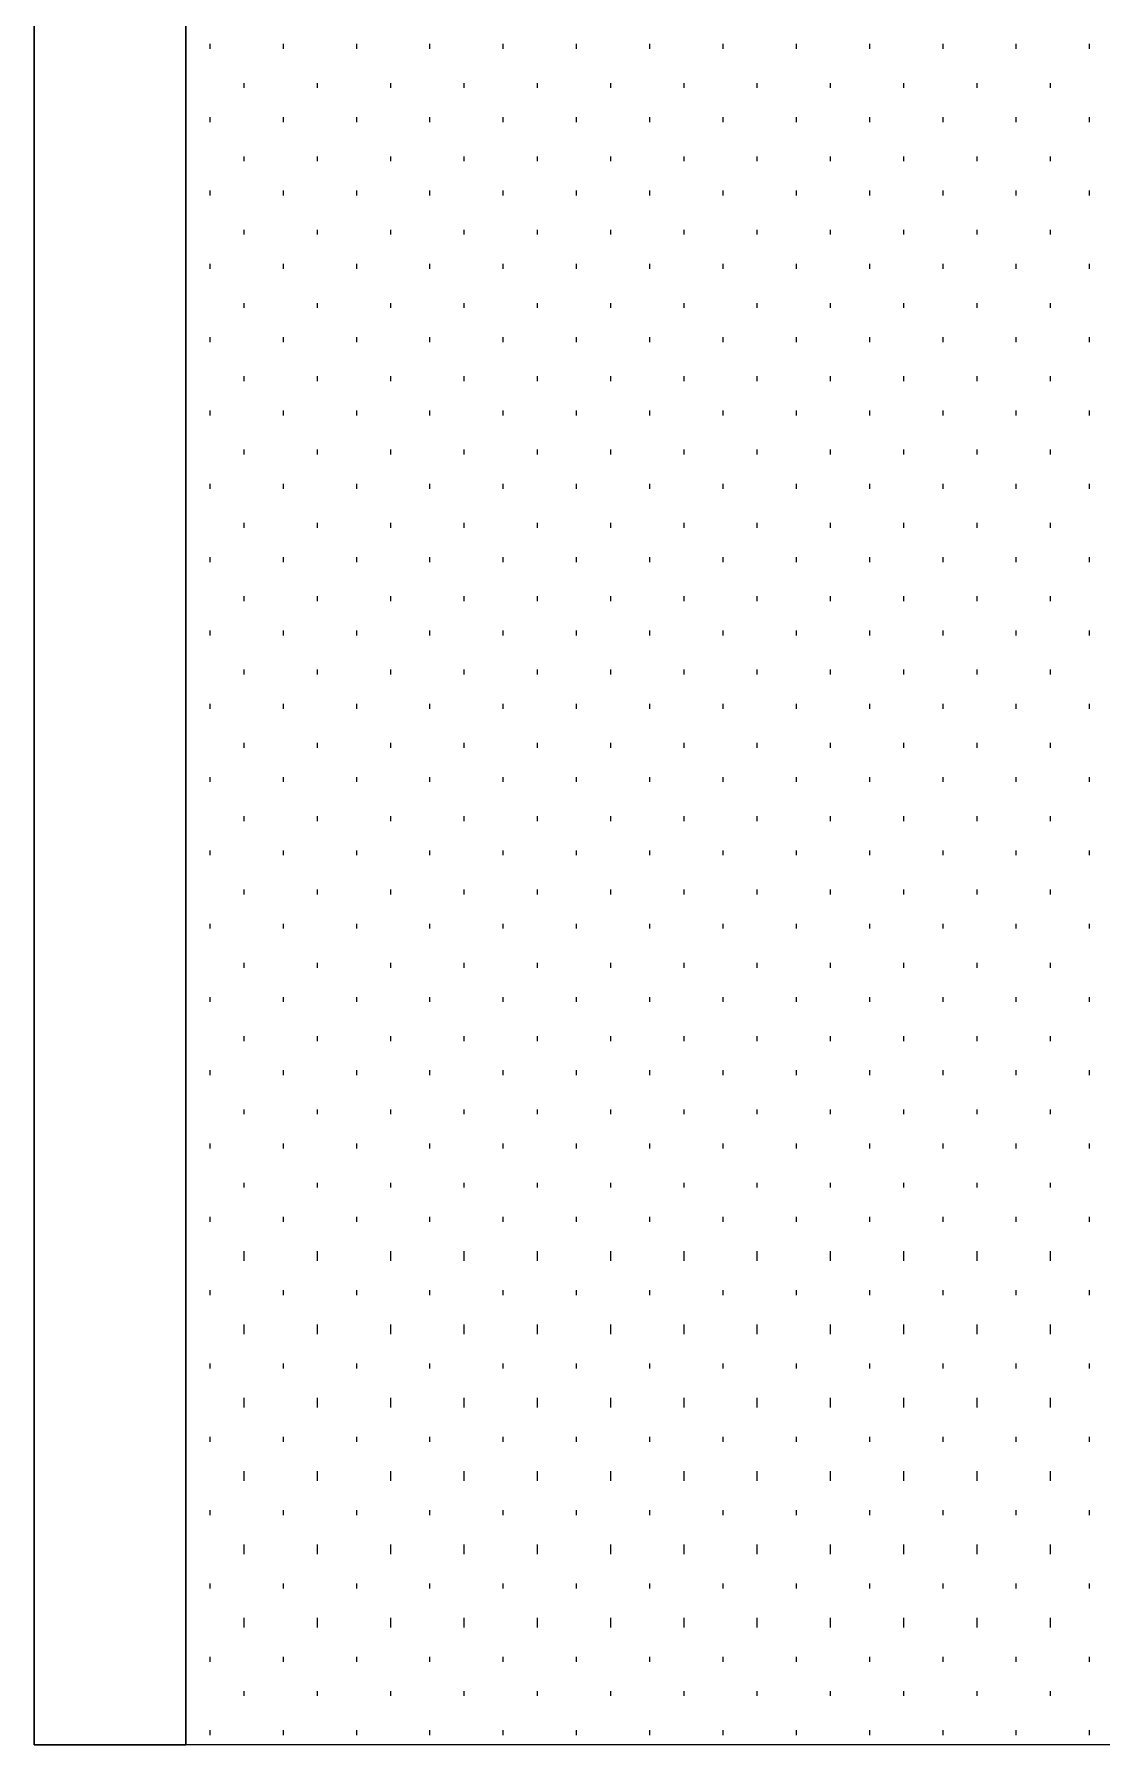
# Model space of a CAD drawing. Header units: inches. Extents: x -6061 to 13621, y -296 to 7483.
# Drawn here: x -5528.98 to -5511.48, y -184.56 to -156.53 of the extents above; entities that cross this region are included whole.
import ezdxf

# ---------------------------------------------------------------- set-up
doc = ezdxf.new("R2010")
doc.units = ezdxf.units.IN
doc.header["$MEASUREMENT"] = 0
doc.layers.get('0').update_dxf_attribs({"linetype": 'CONTINUOUS'})

msp = doc.modelspace()

# ---------------------------------------------------------------- linework, layer by layer
at = {"color": 7, "linetype": 'Continuous', "lineweight": 9, "true_color": 0x000007}
for p, q in [((-5528.97741, -92.53575), (-5528.97741, -184.55973)), ((-5526.49461, -184.55973), (-5526.49461, -92.53575)), ((-5526.49461, -95.01855), (-5526.49461, -184.55973)), ((-5528.97741, -184.55973), (-5526.49461, -184.55973)), ((-5526.49461, -184.55973), (-5528.97741, -184.55973)), ((-5490.45388, -184.55973), (-5526.49461, -184.55973))]:
    msp.add_line(p, q, dxfattribs=at)
at = {"color": 7, "linetype": 'Continuous', "lineweight": 18, "true_color": 0x000007}
for q in [(-5528.97741, -92.53575), (-5528.97741, -184.55973), (-5528.97741, -184.55973)]:
    msp.add_line((-5528.97741, -184.55973), q, dxfattribs=at)
at = {"color": 7, "linetype": 'Continuous', "lineweight": 9, "true_color": 0xffffff}
for p, q in [((-5526.09415, -156.76833), (-5526.09415, -156.68824)), ((-5524.8928, -156.76833), (-5524.8928, -156.68824)), ((-5523.69144, -156.76833), (-5523.69144, -156.68824)), ((-5522.49008, -156.76833), (-5522.49008, -156.68824)), ((-5521.28872, -156.76833), (-5521.28872, -156.68824)), ((-5520.08737, -156.76833), (-5520.08737, -156.68824)), ((-5518.88601, -156.76833), (-5518.88601, -156.68824)), ((-5517.68465, -156.76833), (-5517.68465, -156.68824)), ((-5516.48329, -156.76833), (-5516.48329, -156.68824)), ((-5515.28194, -156.76833), (-5515.28194, -156.68824)), ((-5514.08058, -156.76833), (-5514.08058, -156.68824)), ((-5512.87922, -156.76833), (-5512.87922, -156.68824)), ((-5511.67786, -156.76833), (-5511.67786, -156.68824)), ((-5525.53352, -157.40905), (-5525.53352, -157.32896)), ((-5524.33216, -157.40905), (-5524.33216, -157.32896)), ((-5523.13081, -157.40905), (-5523.13081, -157.32896)), ((-5521.92945, -157.40905), (-5521.92945, -157.32896)), ((-5520.72809, -157.40905), (-5520.72809, -157.32896)), ((-5519.52673, -157.40905), (-5519.52673, -157.32896)), ((-5518.32538, -157.40905), (-5518.32538, -157.32896)), ((-5517.12402, -157.40905), (-5517.12402, -157.32896)), ((-5515.92266, -157.40905), (-5515.92266, -157.32896)), ((-5514.7213, -157.40905), (-5514.7213, -157.32896)), ((-5513.51995, -157.40905), (-5513.51995, -157.32896)), ((-5512.31859, -157.40905), (-5512.31859, -157.32896)), ((-5526.09415, -157.96968), (-5526.09415, -157.88959)), ((-5524.8928, -157.96968), (-5524.8928, -157.88959)), ((-5523.69144, -157.96968), (-5523.69144, -157.88959)), ((-5522.49008, -157.96968), (-5522.49008, -157.88959)), ((-5521.28872, -157.96968), (-5521.28872, -157.88959)), ((-5520.08737, -157.96968), (-5520.08737, -157.88959)), ((-5518.88601, -157.96968), (-5518.88601, -157.88959)), ((-5517.68465, -157.96968), (-5517.68465, -157.88959)), ((-5516.48329, -157.96968), (-5516.48329, -157.88959)), ((-5515.28194, -157.96968), (-5515.28194, -157.88959)), ((-5514.08058, -157.96968), (-5514.08058, -157.88959)), ((-5512.87922, -157.96968), (-5512.87922, -157.88959)), ((-5511.67786, -157.96968), (-5511.67786, -157.88959)), ((-5525.53352, -158.61041), (-5525.53352, -158.53032)), ((-5524.33216, -158.61041), (-5524.33216, -158.53032)), ((-5523.13081, -158.61041), (-5523.13081, -158.53032)), ((-5521.92945, -158.61041), (-5521.92945, -158.53032)), ((-5520.72809, -158.61041), (-5520.72809, -158.53032)), ((-5519.52673, -158.61041), (-5519.52673, -158.53032)), ((-5518.32538, -158.61041), (-5518.32538, -158.53032)), ((-5517.12402, -158.61041), (-5517.12402, -158.53032)), ((-5515.92266, -158.61041), (-5515.92266, -158.53032)), ((-5514.7213, -158.61041), (-5514.7213, -158.53032)), ((-5513.51995, -158.61041), (-5513.51995, -158.53032)), ((-5512.31859, -158.61041), (-5512.31859, -158.53032)), ((-5526.09415, -159.17104), (-5526.09415, -159.09095)), ((-5524.8928, -159.17104), (-5524.8928, -159.09095)), ((-5523.69144, -159.17104), (-5523.69144, -159.09095)), ((-5522.49008, -159.17104), (-5522.49008, -159.09095)), ((-5521.28872, -159.17104), (-5521.28872, -159.09095)), ((-5520.08737, -159.17104), (-5520.08737, -159.09095)), ((-5518.88601, -159.17104), (-5518.88601, -159.09095)), ((-5517.68465, -159.17104), (-5517.68465, -159.09095)), ((-5516.48329, -159.17104), (-5516.48329, -159.09095)), ((-5515.28194, -159.17104), (-5515.28194, -159.09095)), ((-5514.08058, -159.17104), (-5514.08058, -159.09095)), ((-5512.87922, -159.17104), (-5512.87922, -159.09095)), ((-5511.67786, -159.17104), (-5511.67786, -159.09095)), ((-5525.53352, -159.81176), (-5525.53352, -159.73167)), ((-5524.33216, -159.81176), (-5524.33216, -159.73167)), ((-5523.13081, -159.81176), (-5523.13081, -159.73167)), ((-5521.92945, -159.81176), (-5521.92945, -159.73167)), ((-5520.72809, -159.81176), (-5520.72809, -159.73167)), ((-5519.52673, -159.81176), (-5519.52673, -159.73167)), ((-5518.32538, -159.81176), (-5518.32538, -159.73167)), ((-5517.12402, -159.81176), (-5517.12402, -159.73167)), ((-5515.92266, -159.81176), (-5515.92266, -159.73167)), ((-5514.7213, -159.81176), (-5514.7213, -159.73167)), ((-5513.51995, -159.81176), (-5513.51995, -159.73167)), ((-5512.31859, -159.81176), (-5512.31859, -159.73167)), ((-5526.09415, -160.3724), (-5526.09415, -160.29231)), ((-5524.8928, -160.3724), (-5524.8928, -160.29231)), ((-5523.69144, -160.3724), (-5523.69144, -160.29231)), ((-5522.49008, -160.3724), (-5522.49008, -160.29231)), ((-5521.28872, -160.3724), (-5521.28872, -160.29231)), ((-5520.08737, -160.3724), (-5520.08737, -160.29231)), ((-5518.88601, -160.3724), (-5518.88601, -160.29231)), ((-5517.68465, -160.3724), (-5517.68465, -160.29231)), ((-5516.48329, -160.3724), (-5516.48329, -160.29231)), ((-5515.28194, -160.3724), (-5515.28194, -160.29231)), ((-5514.08058, -160.3724), (-5514.08058, -160.29231)), ((-5512.87922, -160.3724), (-5512.87922, -160.29231)), ((-5511.67786, -160.3724), (-5511.67786, -160.29231)), ((-5525.53352, -161.01312), (-5525.53352, -160.93303)), ((-5524.33216, -161.01312), (-5524.33216, -160.93303)), ((-5523.13081, -161.01312), (-5523.13081, -160.93303)), ((-5521.92945, -161.01312), (-5521.92945, -160.93303)), ((-5520.72809, -161.01312), (-5520.72809, -160.93303)), ((-5519.52673, -161.01312), (-5519.52673, -160.93303)), ((-5518.32538, -161.01312), (-5518.32538, -160.93303)), ((-5517.12402, -161.01312), (-5517.12402, -160.93303)), ((-5515.92266, -161.01312), (-5515.92266, -160.93303)), ((-5514.7213, -161.01312), (-5514.7213, -160.93303)), ((-5513.51995, -161.01312), (-5513.51995, -160.93303)), ((-5512.31859, -161.01312), (-5512.31859, -160.93303)), ((-5526.09415, -161.57376), (-5526.09415, -161.49367)), ((-5524.8928, -161.57376), (-5524.8928, -161.49367)), ((-5523.69144, -161.57376), (-5523.69144, -161.49367)), ((-5522.49008, -161.57376), (-5522.49008, -161.49367)), ((-5521.28872, -161.57376), (-5521.28872, -161.49367)), ((-5520.08737, -161.57376), (-5520.08737, -161.49367)), ((-5518.88601, -161.57376), (-5518.88601, -161.49367)), ((-5517.68465, -161.57376), (-5517.68465, -161.49367)), ((-5516.48329, -161.57376), (-5516.48329, -161.49367)), ((-5515.28194, -161.57376), (-5515.28194, -161.49367)), ((-5514.08058, -161.57376), (-5514.08058, -161.49367)), ((-5512.87922, -161.57376), (-5512.87922, -161.49367)), ((-5511.67786, -161.57376), (-5511.67786, -161.49367)), ((-5525.53352, -162.21448), (-5525.53352, -162.13439)), ((-5524.33216, -162.21448), (-5524.33216, -162.13439)), ((-5523.13081, -162.21448), (-5523.13081, -162.13439)), ((-5521.92945, -162.21448), (-5521.92945, -162.13439)), ((-5520.72809, -162.21448), (-5520.72809, -162.13439)), ((-5519.52673, -162.21448), (-5519.52673, -162.13439)), ((-5518.32538, -162.21448), (-5518.32538, -162.13439)), ((-5517.12402, -162.21448), (-5517.12402, -162.13439)), ((-5515.92266, -162.21448), (-5515.92266, -162.13439)), ((-5514.7213, -162.21448), (-5514.7213, -162.13439)), ((-5513.51995, -162.21448), (-5513.51995, -162.13439)), ((-5512.31859, -162.21448), (-5512.31859, -162.13439)), ((-5526.09415, -162.77511), (-5526.09415, -162.69502)), ((-5524.8928, -162.77511), (-5524.8928, -162.69502)), ((-5523.69144, -162.77511), (-5523.69144, -162.69502)), ((-5522.49008, -162.77511), (-5522.49008, -162.69502)), ((-5521.28872, -162.77511), (-5521.28872, -162.69502)), ((-5520.08737, -162.77511), (-5520.08737, -162.69502)), ((-5518.88601, -162.77511), (-5518.88601, -162.69502)), ((-5517.68465, -162.77511), (-5517.68465, -162.69502)), ((-5516.48329, -162.77511), (-5516.48329, -162.69502)), ((-5515.28194, -162.77511), (-5515.28194, -162.69502)), ((-5514.08058, -162.77511), (-5514.08058, -162.69502)), ((-5512.87922, -162.77511), (-5512.87922, -162.69502)), ((-5511.67786, -162.77511), (-5511.67786, -162.69502)), ((-5525.53352, -163.41584), (-5525.53352, -163.33575)), ((-5524.33216, -163.41584), (-5524.33216, -163.33575)), ((-5523.13081, -163.41584), (-5523.13081, -163.33575)), ((-5521.92945, -163.41584), (-5521.92945, -163.33575)), ((-5520.72809, -163.41584), (-5520.72809, -163.33575)), ((-5519.52673, -163.41584), (-5519.52673, -163.33575)), ((-5518.32538, -163.41584), (-5518.32538, -163.33575)), ((-5517.12402, -163.41584), (-5517.12402, -163.33575)), ((-5515.92266, -163.41584), (-5515.92266, -163.33575)), ((-5514.7213, -163.41584), (-5514.7213, -163.33575)), ((-5513.51995, -163.41584), (-5513.51995, -163.33575)), ((-5512.31859, -163.41584), (-5512.31859, -163.33575)), ((-5526.09415, -163.97647), (-5526.09415, -163.89638)), ((-5524.8928, -163.97647), (-5524.8928, -163.89638)), ((-5523.69144, -163.97647), (-5523.69144, -163.89638)), ((-5522.49008, -163.97647), (-5522.49008, -163.89638)), ((-5521.28872, -163.97647), (-5521.28872, -163.89638)), ((-5520.08737, -163.97647), (-5520.08737, -163.89638)), ((-5518.88601, -163.97647), (-5518.88601, -163.89638)), ((-5517.68465, -163.97647), (-5517.68465, -163.89638)), ((-5516.48329, -163.97647), (-5516.48329, -163.89638)), ((-5515.28194, -163.97647), (-5515.28194, -163.89638)), ((-5514.08058, -163.97647), (-5514.08058, -163.89638)), ((-5512.87922, -163.97647), (-5512.87922, -163.89638)), ((-5511.67786, -163.97647), (-5511.67786, -163.89638)), ((-5525.53352, -164.61719), (-5525.53352, -164.5371)), ((-5524.33216, -164.61719), (-5524.33216, -164.5371)), ((-5523.13081, -164.61719), (-5523.13081, -164.5371)), ((-5521.92945, -164.61719), (-5521.92945, -164.5371)), ((-5520.72809, -164.61719), (-5520.72809, -164.5371)), ((-5519.52673, -164.61719), (-5519.52673, -164.5371)), ((-5518.32538, -164.61719), (-5518.32538, -164.5371)), ((-5517.12402, -164.61719), (-5517.12402, -164.5371)), ((-5515.92266, -164.61719), (-5515.92266, -164.5371)), ((-5514.7213, -164.61719), (-5514.7213, -164.5371)), ((-5513.51995, -164.61719), (-5513.51995, -164.5371)), ((-5512.31859, -164.61719), (-5512.31859, -164.5371)), ((-5526.09415, -165.17783), (-5526.09415, -165.09774)), ((-5524.8928, -165.17783), (-5524.8928, -165.09774)), ((-5523.69144, -165.17783), (-5523.69144, -165.09774)), ((-5522.49008, -165.17783), (-5522.49008, -165.09774)), ((-5521.28872, -165.17783), (-5521.28872, -165.09774)), ((-5520.08737, -165.17783), (-5520.08737, -165.09774)), ((-5518.88601, -165.17783), (-5518.88601, -165.09774)), ((-5517.68465, -165.17783), (-5517.68465, -165.09774)), ((-5516.48329, -165.17783), (-5516.48329, -165.09774)), ((-5515.28194, -165.17783), (-5515.28194, -165.09774)), ((-5514.08058, -165.17783), (-5514.08058, -165.09774)), ((-5512.87922, -165.17783), (-5512.87922, -165.09774)), ((-5511.67786, -165.17783), (-5511.67786, -165.09774)), ((-5525.53352, -165.81855), (-5525.53352, -165.73846)), ((-5524.33216, -165.81855), (-5524.33216, -165.73846)), ((-5523.13081, -165.81855), (-5523.13081, -165.73846)), ((-5521.92945, -165.81855), (-5521.92945, -165.73846)), ((-5520.72809, -165.81855), (-5520.72809, -165.73846)), ((-5519.52673, -165.81855), (-5519.52673, -165.73846)), ((-5518.32538, -165.81855), (-5518.32538, -165.73846)), ((-5517.12402, -165.81855), (-5517.12402, -165.73846)), ((-5515.92266, -165.81855), (-5515.92266, -165.73846)), ((-5514.7213, -165.81855), (-5514.7213, -165.73846)), ((-5513.51995, -165.81855), (-5513.51995, -165.73846)), ((-5512.31859, -165.81855), (-5512.31859, -165.73846)), ((-5526.09415, -166.37919), (-5526.09415, -166.2991)), ((-5524.8928, -166.37919), (-5524.8928, -166.2991)), ((-5523.69144, -166.37919), (-5523.69144, -166.2991)), ((-5522.49008, -166.37919), (-5522.49008, -166.2991)), ((-5521.28872, -166.37919), (-5521.28872, -166.2991)), ((-5520.08737, -166.37919), (-5520.08737, -166.2991)), ((-5518.88601, -166.37919), (-5518.88601, -166.2991)), ((-5517.68465, -166.37919), (-5517.68465, -166.2991)), ((-5516.48329, -166.37919), (-5516.48329, -166.2991)), ((-5515.28194, -166.37919), (-5515.28194, -166.2991)), ((-5514.08058, -166.37919), (-5514.08058, -166.2991)), ((-5512.87922, -166.37919), (-5512.87922, -166.2991)), ((-5511.67786, -166.37919), (-5511.67786, -166.2991)), ((-5525.53352, -167.01991), (-5525.53352, -166.93982)), ((-5524.33216, -167.01991), (-5524.33216, -166.93982)), ((-5523.13081, -167.01991), (-5523.13081, -166.93982)), ((-5521.92945, -167.01991), (-5521.92945, -166.93982)), ((-5520.72809, -167.01991), (-5520.72809, -166.93982)), ((-5519.52673, -167.01991), (-5519.52673, -166.93982)), ((-5518.32538, -167.01991), (-5518.32538, -166.93982)), ((-5517.12402, -167.01991), (-5517.12402, -166.93982)), ((-5515.92266, -167.01991), (-5515.92266, -166.93982)), ((-5514.7213, -167.01991), (-5514.7213, -166.93982)), ((-5513.51995, -167.01991), (-5513.51995, -166.93982)), ((-5512.31859, -167.01991), (-5512.31859, -166.93982)), ((-5526.09415, -167.58054), (-5526.09415, -167.50045)), ((-5524.8928, -167.58054), (-5524.8928, -167.50045)), ((-5523.69144, -167.58054), (-5523.69144, -167.50045)), ((-5522.49008, -167.58054), (-5522.49008, -167.50045)), ((-5521.28872, -167.58054), (-5521.28872, -167.50045)), ((-5520.08737, -167.58054), (-5520.08737, -167.50045)), ((-5518.88601, -167.58054), (-5518.88601, -167.50045)), ((-5517.68465, -167.58054), (-5517.68465, -167.50045)), ((-5516.48329, -167.58054), (-5516.48329, -167.50045)), ((-5515.28194, -167.58054), (-5515.28194, -167.50045)), ((-5514.08058, -167.58054), (-5514.08058, -167.50045)), ((-5512.87922, -167.58054), (-5512.87922, -167.50045)), ((-5511.67786, -167.58054), (-5511.67786, -167.50045)), ((-5525.53352, -168.22127), (-5525.53352, -168.14118)), ((-5524.33216, -168.22127), (-5524.33216, -168.14118)), ((-5523.13081, -168.22127), (-5523.13081, -168.14118)), ((-5521.92945, -168.22127), (-5521.92945, -168.14118)), ((-5520.72809, -168.22127), (-5520.72809, -168.14118)), ((-5519.52673, -168.22127), (-5519.52673, -168.14118)), ((-5518.32538, -168.22127), (-5518.32538, -168.14118)), ((-5517.12402, -168.22127), (-5517.12402, -168.14118)), ((-5515.92266, -168.22127), (-5515.92266, -168.14118)), ((-5514.7213, -168.22127), (-5514.7213, -168.14118)), ((-5513.51995, -168.22127), (-5513.51995, -168.14118)), ((-5512.31859, -168.22127), (-5512.31859, -168.14118)), ((-5526.09415, -168.7819), (-5526.09415, -168.70181)), ((-5524.8928, -168.7819), (-5524.8928, -168.70181)), ((-5523.69144, -168.7819), (-5523.69144, -168.70181)), ((-5522.49008, -168.7819), (-5522.49008, -168.70181)), ((-5521.28872, -168.7819), (-5521.28872, -168.70181)), ((-5520.08737, -168.7819), (-5520.08737, -168.70181)), ((-5518.88601, -168.7819), (-5518.88601, -168.70181)), ((-5517.68465, -168.7819), (-5517.68465, -168.70181)), ((-5516.48329, -168.7819), (-5516.48329, -168.70181)), ((-5515.28194, -168.7819), (-5515.28194, -168.70181)), ((-5514.08058, -168.7819), (-5514.08058, -168.70181)), ((-5512.87922, -168.7819), (-5512.87922, -168.70181)), ((-5511.67786, -168.7819), (-5511.67786, -168.70181)), ((-5525.53352, -169.42262), (-5525.53352, -169.34253)), ((-5524.33216, -169.42262), (-5524.33216, -169.34253)), ((-5523.13081, -169.42262), (-5523.13081, -169.34253)), ((-5521.92945, -169.42262), (-5521.92945, -169.34253)), ((-5520.72809, -169.42262), (-5520.72809, -169.34253)), ((-5519.52673, -169.42262), (-5519.52673, -169.34253)), ((-5518.32538, -169.42262), (-5518.32538, -169.34253)), ((-5517.12402, -169.42262), (-5517.12402, -169.34253)), ((-5515.92266, -169.42262), (-5515.92266, -169.34253)), ((-5514.7213, -169.42262), (-5514.7213, -169.34253)), ((-5513.51995, -169.42262), (-5513.51995, -169.34253)), ((-5512.31859, -169.42262), (-5512.31859, -169.34253)), ((-5526.09415, -169.98326), (-5526.09415, -169.90317)), ((-5524.8928, -169.98326), (-5524.8928, -169.90317)), ((-5523.69144, -169.98326), (-5523.69144, -169.90317)), ((-5522.49008, -169.98326), (-5522.49008, -169.90317)), ((-5521.28872, -169.98326), (-5521.28872, -169.90317)), ((-5520.08737, -169.98326), (-5520.08737, -169.90317)), ((-5518.88601, -169.98326), (-5518.88601, -169.90317)), ((-5517.68465, -169.98326), (-5517.68465, -169.90317)), ((-5516.48329, -169.98326), (-5516.48329, -169.90317)), ((-5515.28194, -169.98326), (-5515.28194, -169.90317)), ((-5514.08058, -169.98326), (-5514.08058, -169.90317)), ((-5512.87922, -169.98326), (-5512.87922, -169.90317)), ((-5511.67786, -169.98326), (-5511.67786, -169.90317)), ((-5525.53352, -170.62398), (-5525.53352, -170.54389)), ((-5524.33216, -170.62398), (-5524.33216, -170.54389)), ((-5523.13081, -170.62398), (-5523.13081, -170.54389)), ((-5521.92945, -170.62398), (-5521.92945, -170.54389)), ((-5520.72809, -170.62398), (-5520.72809, -170.54389)), ((-5519.52673, -170.62398), (-5519.52673, -170.54389)), ((-5518.32538, -170.62398), (-5518.32538, -170.54389)), ((-5517.12402, -170.62398), (-5517.12402, -170.54389)), ((-5515.92266, -170.62398), (-5515.92266, -170.54389)), ((-5514.7213, -170.62398), (-5514.7213, -170.54389)), ((-5513.51995, -170.62398), (-5513.51995, -170.54389)), ((-5512.31859, -170.62398), (-5512.31859, -170.54389)), ((-5526.09415, -171.18462), (-5526.09415, -171.10453)), ((-5524.8928, -171.18462), (-5524.8928, -171.10453)), ((-5523.69144, -171.18462), (-5523.69144, -171.10453)), ((-5522.49008, -171.18462), (-5522.49008, -171.10453)), ((-5521.28872, -171.18462), (-5521.28872, -171.10453)), ((-5520.08737, -171.18462), (-5520.08737, -171.10453)), ((-5518.88601, -171.18462), (-5518.88601, -171.10453)), ((-5517.68465, -171.18462), (-5517.68465, -171.10453)), ((-5516.48329, -171.18462), (-5516.48329, -171.10453)), ((-5515.28194, -171.18462), (-5515.28194, -171.10453)), ((-5514.08058, -171.18462), (-5514.08058, -171.10453)), ((-5512.87922, -171.18462), (-5512.87922, -171.10453)), ((-5511.67786, -171.18462), (-5511.67786, -171.10453)), ((-5525.53352, -171.82534), (-5525.53352, -171.74525)), ((-5524.33216, -171.82534), (-5524.33216, -171.74525)), ((-5523.13081, -171.82534), (-5523.13081, -171.74525)), ((-5521.92945, -171.82534), (-5521.92945, -171.74525)), ((-5520.72809, -171.82534), (-5520.72809, -171.74525)), ((-5519.52673, -171.82534), (-5519.52673, -171.74525)), ((-5518.32538, -171.82534), (-5518.32538, -171.74525)), ((-5517.12402, -171.82534), (-5517.12402, -171.74525)), ((-5515.92266, -171.82534), (-5515.92266, -171.74525)), ((-5514.7213, -171.82534), (-5514.7213, -171.74525)), ((-5513.51995, -171.82534), (-5513.51995, -171.74525)), ((-5512.31859, -171.82534), (-5512.31859, -171.74525)), ((-5526.09415, -172.38597), (-5526.09415, -172.30588)), ((-5524.8928, -172.38597), (-5524.8928, -172.30588)), ((-5523.69144, -172.38597), (-5523.69144, -172.30588)), ((-5522.49008, -172.38597), (-5522.49008, -172.30588)), ((-5521.28872, -172.38597), (-5521.28872, -172.30588)), ((-5520.08737, -172.38597), (-5520.08737, -172.30588)), ((-5518.88601, -172.38597), (-5518.88601, -172.30588)), ((-5517.68465, -172.38597), (-5517.68465, -172.30588)), ((-5516.48329, -172.38597), (-5516.48329, -172.30588)), ((-5515.28194, -172.38597), (-5515.28194, -172.30588)), ((-5514.08058, -172.38597), (-5514.08058, -172.30588)), ((-5512.87922, -172.38597), (-5512.87922, -172.30588)), ((-5511.67786, -172.38597), (-5511.67786, -172.30588)), ((-5525.53352, -173.0267), (-5525.53352, -172.94661)), ((-5524.33216, -173.0267), (-5524.33216, -172.94661)), ((-5523.13081, -173.0267), (-5523.13081, -172.94661)), ((-5521.92945, -173.0267), (-5521.92945, -172.94661)), ((-5520.72809, -173.0267), (-5520.72809, -172.94661)), ((-5519.52673, -173.0267), (-5519.52673, -172.94661)), ((-5518.32538, -173.0267), (-5518.32538, -172.94661)), ((-5517.12402, -173.0267), (-5517.12402, -172.94661)), ((-5515.92266, -173.0267), (-5515.92266, -172.94661)), ((-5514.7213, -173.0267), (-5514.7213, -172.94661)), ((-5513.51995, -173.0267), (-5513.51995, -172.94661)), ((-5512.31859, -173.0267), (-5512.31859, -172.94661)), ((-5526.09415, -173.58733), (-5526.09415, -173.50724)), ((-5524.8928, -173.58733), (-5524.8928, -173.50724)), ((-5523.69144, -173.58733), (-5523.69144, -173.50724)), ((-5522.49008, -173.58733), (-5522.49008, -173.50724)), ((-5521.28872, -173.58733), (-5521.28872, -173.50724)), ((-5520.08737, -173.58733), (-5520.08737, -173.50724)), ((-5518.88601, -173.58733), (-5518.88601, -173.50724)), ((-5517.68465, -173.58733), (-5517.68465, -173.50724)), ((-5516.48329, -173.58733), (-5516.48329, -173.50724)), ((-5515.28194, -173.58733), (-5515.28194, -173.50724)), ((-5514.08058, -173.58733), (-5514.08058, -173.50724)), ((-5512.87922, -173.58733), (-5512.87922, -173.50724)), ((-5511.67786, -173.58733), (-5511.67786, -173.50724)), ((-5525.53352, -174.22805), (-5525.53352, -174.14796)), ((-5524.33216, -174.22805), (-5524.33216, -174.14796)), ((-5523.13081, -174.22805), (-5523.13081, -174.14796)), ((-5521.92945, -174.22805), (-5521.92945, -174.14796)), ((-5520.72809, -174.22805), (-5520.72809, -174.14796)), ((-5519.52673, -174.22805), (-5519.52673, -174.14796)), ((-5518.32538, -174.22805), (-5518.32538, -174.14796)), ((-5517.12402, -174.22805), (-5517.12402, -174.14796)), ((-5515.92266, -174.22805), (-5515.92266, -174.14796)), ((-5514.7213, -174.22805), (-5514.7213, -174.14796)), ((-5513.51995, -174.22805), (-5513.51995, -174.14796)), ((-5512.31859, -174.22805), (-5512.31859, -174.14796)), ((-5526.09415, -174.78869), (-5526.09415, -174.7086)), ((-5524.8928, -174.78869), (-5524.8928, -174.7086)), ((-5523.69144, -174.78869), (-5523.69144, -174.7086)), ((-5522.49008, -174.78869), (-5522.49008, -174.7086)), ((-5521.28872, -174.78869), (-5521.28872, -174.7086)), ((-5520.08737, -174.78869), (-5520.08737, -174.7086)), ((-5518.88601, -174.78869), (-5518.88601, -174.7086)), ((-5517.68465, -174.78869), (-5517.68465, -174.7086)), ((-5516.48329, -174.78869), (-5516.48329, -174.7086)), ((-5515.28194, -174.78869), (-5515.28194, -174.7086)), ((-5514.08058, -174.78869), (-5514.08058, -174.7086)), ((-5512.87922, -174.78869), (-5512.87922, -174.7086)), ((-5511.67786, -174.78869), (-5511.67786, -174.7086)), ((-5525.53352, -175.42941), (-5525.53352, -175.34932)), ((-5524.33216, -175.42941), (-5524.33216, -175.34932)), ((-5523.13081, -175.42941), (-5523.13081, -175.34932)), ((-5521.92945, -175.42941), (-5521.92945, -175.34932)), ((-5520.72809, -175.42941), (-5520.72809, -175.34932)), ((-5519.52673, -175.42941), (-5519.52673, -175.34932)), ((-5518.32538, -175.42941), (-5518.32538, -175.34932)), ((-5517.12402, -175.42941), (-5517.12402, -175.34932)), ((-5515.92266, -175.42941), (-5515.92266, -175.34932)), ((-5514.7213, -175.42941), (-5514.7213, -175.34932)), ((-5513.51995, -175.42941), (-5513.51995, -175.34932)), ((-5512.31859, -175.42941), (-5512.31859, -175.34932)), ((-5526.09415, -175.99005), (-5526.09415, -175.90995)), ((-5524.8928, -175.99005), (-5524.8928, -175.90995)), ((-5523.69144, -175.99005), (-5523.69144, -175.90995)), ((-5522.49008, -175.99005), (-5522.49008, -175.90995)), ((-5521.28872, -175.99005), (-5521.28872, -175.90995)), ((-5520.08737, -175.99005), (-5520.08737, -175.90995)), ((-5518.88601, -175.99005), (-5518.88601, -175.90995)), ((-5517.68465, -175.99005), (-5517.68465, -175.90995)), ((-5516.48329, -175.99005), (-5516.48329, -175.90995)), ((-5515.28194, -175.99005), (-5515.28194, -175.90995)), ((-5514.08058, -175.99005), (-5514.08058, -175.90995)), ((-5512.87922, -175.99005), (-5512.87922, -175.90995)), ((-5511.67786, -175.99005), (-5511.67786, -175.90995)), ((-5525.53352, -176.63077), (-5525.53352, -176.47059)), ((-5524.33216, -176.63077), (-5524.33216, -176.47059)), ((-5523.13081, -176.63077), (-5523.13081, -176.47059)), ((-5521.92945, -176.63077), (-5521.92945, -176.47059)), ((-5520.72809, -176.63077), (-5520.72809, -176.47059)), ((-5519.52673, -176.63077), (-5519.52673, -176.47059)), ((-5518.32538, -176.63077), (-5518.32538, -176.47059)), ((-5517.12402, -176.63077), (-5517.12402, -176.47059)), ((-5515.92266, -176.63077), (-5515.92266, -176.47059)), ((-5514.7213, -176.63077), (-5514.7213, -176.47059)), ((-5513.51995, -176.63077), (-5513.51995, -176.47059)), ((-5512.31859, -176.63077), (-5512.31859, -176.47059)), ((-5526.09415, -177.1914), (-5526.09415, -177.11131)), ((-5524.8928, -177.1914), (-5524.8928, -177.11131)), ((-5523.69144, -177.1914), (-5523.69144, -177.11131)), ((-5522.49008, -177.1914), (-5522.49008, -177.11131)), ((-5521.28872, -177.1914), (-5521.28872, -177.11131)), ((-5520.08737, -177.1914), (-5520.08737, -177.11131)), ((-5518.88601, -177.1914), (-5518.88601, -177.11131)), ((-5517.68465, -177.1914), (-5517.68465, -177.11131)), ((-5516.48329, -177.1914), (-5516.48329, -177.11131)), ((-5515.28194, -177.1914), (-5515.28194, -177.11131)), ((-5514.08058, -177.1914), (-5514.08058, -177.11131)), ((-5512.87922, -177.1914), (-5512.87922, -177.11131)), ((-5511.67786, -177.1914), (-5511.67786, -177.11131)), ((-5525.53352, -177.83213), (-5525.53352, -177.67195)), ((-5524.33216, -177.83213), (-5524.33216, -177.67195)), ((-5523.13081, -177.83213), (-5523.13081, -177.67195)), ((-5521.92945, -177.83213), (-5521.92945, -177.67195)), ((-5520.72809, -177.83213), (-5520.72809, -177.67195)), ((-5519.52673, -177.83213), (-5519.52673, -177.67195)), ((-5518.32538, -177.83213), (-5518.32538, -177.67195)), ((-5517.12402, -177.83213), (-5517.12402, -177.67195)), ((-5515.92266, -177.83213), (-5515.92266, -177.67195)), ((-5514.7213, -177.83213), (-5514.7213, -177.67195)), ((-5513.51995, -177.83213), (-5513.51995, -177.67195)), ((-5512.31859, -177.83213), (-5512.31859, -177.67195)), ((-5526.09415, -178.39276), (-5526.09415, -178.31267)), ((-5524.8928, -178.39276), (-5524.8928, -178.31267)), ((-5523.69144, -178.39276), (-5523.69144, -178.31267)), ((-5522.49008, -178.39276), (-5522.49008, -178.31267)), ((-5521.28872, -178.39276), (-5521.28872, -178.31267)), ((-5520.08737, -178.39276), (-5520.08737, -178.31267)), ((-5518.88601, -178.39276), (-5518.88601, -178.31267)), ((-5517.68465, -178.39276), (-5517.68465, -178.31267)), ((-5516.48329, -178.39276), (-5516.48329, -178.31267)), ((-5515.28194, -178.39276), (-5515.28194, -178.31267)), ((-5514.08058, -178.39276), (-5514.08058, -178.31267)), ((-5512.87922, -178.39276), (-5512.87922, -178.31267)), ((-5511.67786, -178.39276), (-5511.67786, -178.31267)), ((-5525.53352, -179.03348), (-5525.53352, -178.8733)), ((-5524.33216, -179.03348), (-5524.33216, -178.8733)), ((-5523.13081, -179.03348), (-5523.13081, -178.8733)), ((-5521.92945, -179.03348), (-5521.92945, -178.8733)), ((-5520.72809, -179.03348), (-5520.72809, -178.8733)), ((-5519.52673, -179.03348), (-5519.52673, -178.8733)), ((-5518.32538, -179.03348), (-5518.32538, -178.8733)), ((-5517.12402, -179.03348), (-5517.12402, -178.8733)), ((-5515.92266, -179.03348), (-5515.92266, -178.8733)), ((-5514.7213, -179.03348), (-5514.7213, -178.8733)), ((-5513.51995, -179.03348), (-5513.51995, -178.8733)), ((-5512.31859, -179.03348), (-5512.31859, -178.8733)), ((-5526.09415, -179.59412), (-5526.09415, -179.51403)), ((-5524.8928, -179.59412), (-5524.8928, -179.51403)), ((-5523.69144, -179.59412), (-5523.69144, -179.51403)), ((-5522.49008, -179.59412), (-5522.49008, -179.51403)), ((-5521.28872, -179.59412), (-5521.28872, -179.51403)), ((-5520.08737, -179.59412), (-5520.08737, -179.51403)), ((-5518.88601, -179.59412), (-5518.88601, -179.51403)), ((-5517.68465, -179.59412), (-5517.68465, -179.51403)), ((-5516.48329, -179.59412), (-5516.48329, -179.51403)), ((-5515.28194, -179.59412), (-5515.28194, -179.51403)), ((-5514.08058, -179.59412), (-5514.08058, -179.51403)), ((-5512.87922, -179.59412), (-5512.87922, -179.51403)), ((-5511.67786, -179.59412), (-5511.67786, -179.51403)), ((-5525.53352, -180.23484), (-5525.53352, -180.07466)), ((-5524.33216, -180.23484), (-5524.33216, -180.07466)), ((-5523.13081, -180.23484), (-5523.13081, -180.07466)), ((-5521.92945, -180.23484), (-5521.92945, -180.07466)), ((-5520.72809, -180.23484), (-5520.72809, -180.07466)), ((-5519.52673, -180.23484), (-5519.52673, -180.07466)), ((-5518.32538, -180.23484), (-5518.32538, -180.07466)), ((-5517.12402, -180.23484), (-5517.12402, -180.07466)), ((-5515.92266, -180.23484), (-5515.92266, -180.07466)), ((-5514.7213, -180.23484), (-5514.7213, -180.07466)), ((-5513.51995, -180.23484), (-5513.51995, -180.07466)), ((-5512.31859, -180.23484), (-5512.31859, -180.07466)), ((-5526.09415, -180.79548), (-5526.09415, -180.71538)), ((-5524.8928, -180.79548), (-5524.8928, -180.71538)), ((-5523.69144, -180.79548), (-5523.69144, -180.71538)), ((-5522.49008, -180.79548), (-5522.49008, -180.71538)), ((-5521.28872, -180.79548), (-5521.28872, -180.71538)), ((-5520.08737, -180.79548), (-5520.08737, -180.71538)), ((-5518.88601, -180.79548), (-5518.88601, -180.71538)), ((-5517.68465, -180.79548), (-5517.68465, -180.71538)), ((-5516.48329, -180.79548), (-5516.48329, -180.71538)), ((-5515.28194, -180.79548), (-5515.28194, -180.71538)), ((-5514.08058, -180.79548), (-5514.08058, -180.71538)), ((-5512.87922, -180.79548), (-5512.87922, -180.71538)), ((-5511.67786, -180.79548), (-5511.67786, -180.71538)), ((-5525.53352, -181.4362), (-5525.53352, -181.27602)), ((-5524.33216, -181.4362), (-5524.33216, -181.27602)), ((-5523.13081, -181.4362), (-5523.13081, -181.27602)), ((-5521.92945, -181.4362), (-5521.92945, -181.27602)), ((-5520.72809, -181.4362), (-5520.72809, -181.27602)), ((-5519.52673, -181.4362), (-5519.52673, -181.27602)), ((-5518.32538, -181.4362), (-5518.32538, -181.27602)), ((-5517.12402, -181.4362), (-5517.12402, -181.27602)), ((-5515.92266, -181.4362), (-5515.92266, -181.27602)), ((-5514.7213, -181.4362), (-5514.7213, -181.27602)), ((-5513.51995, -181.4362), (-5513.51995, -181.27602)), ((-5512.31859, -181.4362), (-5512.31859, -181.27602)), ((-5526.09415, -181.99683), (-5526.09415, -181.91674)), ((-5524.8928, -181.99683), (-5524.8928, -181.91674)), ((-5523.69144, -181.99683), (-5523.69144, -181.91674)), ((-5522.49008, -181.99683), (-5522.49008, -181.91674)), ((-5521.28872, -181.99683), (-5521.28872, -181.91674)), ((-5520.08737, -181.99683), (-5520.08737, -181.91674)), ((-5518.88601, -181.99683), (-5518.88601, -181.91674)), ((-5517.68465, -181.99683), (-5517.68465, -181.91674)), ((-5516.48329, -181.99683), (-5516.48329, -181.91674)), ((-5515.28194, -181.99683), (-5515.28194, -181.91674)), ((-5514.08058, -181.99683), (-5514.08058, -181.91674)), ((-5512.87922, -181.99683), (-5512.87922, -181.91674)), ((-5511.67786, -181.99683), (-5511.67786, -181.91674)), ((-5525.53352, -182.63756), (-5525.53352, -182.47738)), ((-5524.33216, -182.63756), (-5524.33216, -182.47738)), ((-5523.13081, -182.63756), (-5523.13081, -182.47738)), ((-5521.92945, -182.63756), (-5521.92945, -182.47738)), ((-5520.72809, -182.63756), (-5520.72809, -182.47738)), ((-5519.52673, -182.63756), (-5519.52673, -182.47738)), ((-5518.32538, -182.63756), (-5518.32538, -182.47738)), ((-5517.12402, -182.63756), (-5517.12402, -182.47738)), ((-5515.92266, -182.63756), (-5515.92266, -182.47738)), ((-5514.7213, -182.63756), (-5514.7213, -182.47738)), ((-5513.51995, -182.63756), (-5513.51995, -182.47738)), ((-5512.31859, -182.63756), (-5512.31859, -182.47738)), ((-5526.09415, -183.19819), (-5526.09415, -183.1181)), ((-5524.8928, -183.19819), (-5524.8928, -183.1181)), ((-5523.69144, -183.19819), (-5523.69144, -183.1181)), ((-5522.49008, -183.19819), (-5522.49008, -183.1181)), ((-5521.28872, -183.19819), (-5521.28872, -183.1181)), ((-5520.08737, -183.19819), (-5520.08737, -183.1181)), ((-5518.88601, -183.19819), (-5518.88601, -183.1181)), ((-5517.68465, -183.19819), (-5517.68465, -183.1181)), ((-5516.48329, -183.19819), (-5516.48329, -183.1181)), ((-5515.28194, -183.19819), (-5515.28194, -183.1181)), ((-5514.08058, -183.19819), (-5514.08058, -183.1181)), ((-5512.87922, -183.19819), (-5512.87922, -183.1181)), ((-5511.67786, -183.19819), (-5511.67786, -183.1181)), ((-5525.53352, -183.75882), (-5525.53352, -183.67873)), ((-5524.33216, -183.75882), (-5524.33216, -183.67873)), ((-5523.13081, -183.75882), (-5523.13081, -183.67873)), ((-5521.92945, -183.75882), (-5521.92945, -183.67873)), ((-5520.72809, -183.75882), (-5520.72809, -183.67873)), ((-5519.52673, -183.75882), (-5519.52673, -183.67873)), ((-5518.32538, -183.75882), (-5518.32538, -183.67873)), ((-5517.12402, -183.75882), (-5517.12402, -183.67873)), ((-5515.92266, -183.75882), (-5515.92266, -183.67873)), ((-5514.7213, -183.75882), (-5514.7213, -183.67873)), ((-5513.51995, -183.75882), (-5513.51995, -183.67873)), ((-5512.31859, -183.75882), (-5512.31859, -183.67873)), ((-5526.09415, -184.39955), (-5526.09415, -184.31946)), ((-5524.8928, -184.39955), (-5524.8928, -184.31946)), ((-5523.69144, -184.39955), (-5523.69144, -184.31946)), ((-5522.49008, -184.39955), (-5522.49008, -184.31946)), ((-5521.28872, -184.39955), (-5521.28872, -184.31946)), ((-5520.08737, -184.39955), (-5520.08737, -184.31946)), ((-5518.88601, -184.39955), (-5518.88601, -184.31946)), ((-5517.68465, -184.39955), (-5517.68465, -184.31946)), ((-5516.48329, -184.39955), (-5516.48329, -184.31946)), ((-5515.28194, -184.39955), (-5515.28194, -184.31946)), ((-5514.08058, -184.39955), (-5514.08058, -184.31946)), ((-5512.87922, -184.39955), (-5512.87922, -184.31946)), ((-5511.67786, -184.39955), (-5511.67786, -184.31946))]:
    msp.add_line(p, q, dxfattribs=at)

doc.saveas('drawing.dxf')
